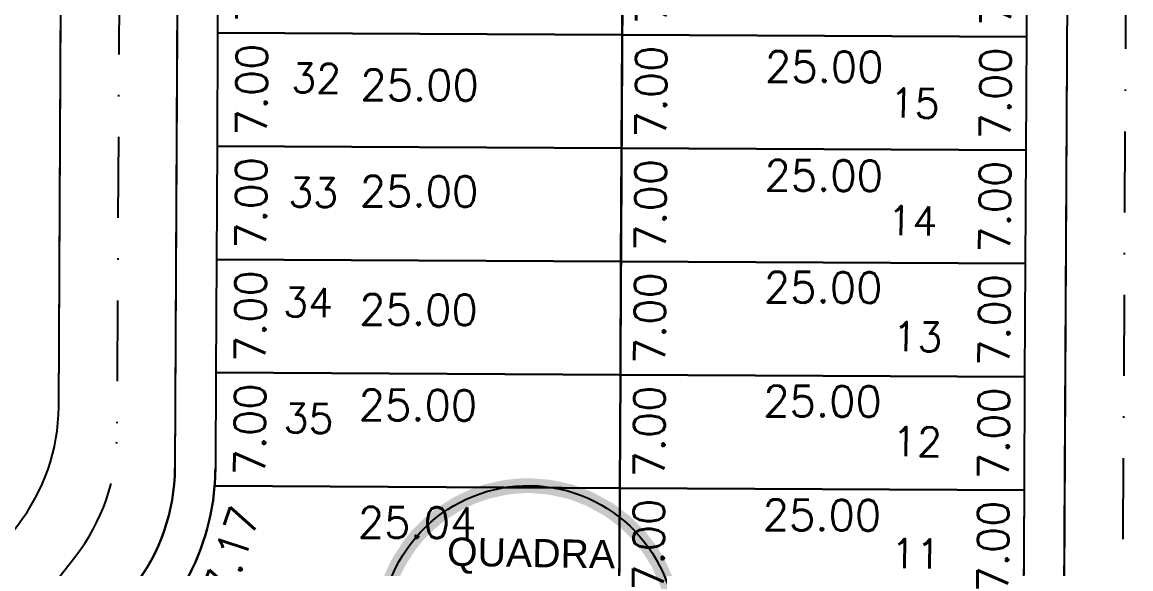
# Model space of a CAD drawing. Header units: millimetres. Extents: x -4430026 to 4783824, y 584 to 9593110.
# Drawn here: x 2178.2 to 2246.7, y 1408.1 to 1441.9 of the extents above; entities that cross this region are included whole.
import ezdxf
from ezdxf.enums import TextEntityAlignment as Align

# ---------------------------------------------------------------- set-up
doc = ezdxf.new("R2010")
doc.units = ezdxf.units.MM
doc.linetypes.add('CONTINUO', pattern=[0])
doc.linetypes.add('DASHDOT', pattern=[1, 0.5, -0.25, 0, -0.25])
for name, color, linetype in [('Calçada', 1, 'Continuous'), ('Cota', 8, 'Continuous'), ('EIXO DAS VIAS', 252, 'DASHDOT'), ('Lotes', 2, 'Continuous'), ('Numero de lotes', 5, 'Continuous'), ('númeraçãoquadras', 4, 'Continuous')]:
    doc.layers.add(name, color=color, linetype=linetype)
doc.styles.add('arcad1', font='romans.shx')
doc.styles.add('ROMANS', font='romans.shx')
doc.styles.add('STYLE1', font='sanss___.ttf')
doc.dimstyles.new('BOLA100', dxfattribs={"dimscale": 0, "dimtxt": 1.9, "dimasz": 0.18, "dimexe": 0.18, "dimexo": 0.063, "dimgap": 0, "dimtad": 1, "dimzin": 4, "dimdsep": 46, "dimtxsty": 'ROMANS', "dimcen": 0.09, "dimse1": 1, "dimse2": 1, "dimsd1": 1, "dimsd2": 1, "dimclrt": 256, "dimaunit": 1, "dimadec": 4, "dimazin": 0, "dimtfac": 1.2, "dimtix": 1, "dimtmove": 2, "dimatfit": 3, "dimfxl": 1, "dimtvp": 2, "dimtolj": 1, "dimtzin": 4, "dimarcsym": 0})

# ---------------------------------------------------------------- blocks, each defined once
blk = doc.blocks.new('*D476')
at = {"layer": 'DEFPOINTS', "color": 0}
for p in [(2190.264, 1448.226), (2190.228, 1441.226), (2193.3, 1441.211)]:
    blk.add_point(p, dxfattribs=at)
at = {"layer": 'Cota', "insert": (2192.368, 1444.715), "char_height": 1.9, "attachment_point": 5, "rotation": 89.70531, "style": 'ROMANS'}
blk.add_mtext('\\A1;7.00', dxfattribs=at)
blk = doc.blocks.new('*D477')
at = {"layer": 'DEFPOINTS', "color": 0}
for p in [(2190.228, 1441.226), (2190.192, 1434.227), (2193.264, 1434.211)]:
    blk.add_point(p, dxfattribs=at)
at = {"layer": 'Cota', "insert": (2192.332, 1437.716), "char_height": 1.9, "attachment_point": 5, "rotation": 89.70531, "style": 'ROMANS'}
blk.add_mtext('\\A1;7.00', dxfattribs=at)
blk = doc.blocks.new('*D478')
at = {"layer": 'DEFPOINTS', "color": 0}
for p in [(2190.192, 1434.227), (2190.156, 1427.227), (2193.228, 1427.211)]:
    blk.add_point(p, dxfattribs=at)
at = {"layer": 'Cota', "insert": (2192.296, 1430.716), "char_height": 1.9, "attachment_point": 5, "rotation": 89.70531, "style": 'ROMANS'}
blk.add_mtext('\\A1;7.00', dxfattribs=at)
blk = doc.blocks.new('*D479')
at = {"layer": 'DEFPOINTS', "color": 0}
for p in [(2190.156, 1427.227), (2190.12, 1420.227), (2193.192, 1420.211)]:
    blk.add_point(p, dxfattribs=at)
at = {"layer": 'Cota', "insert": (2192.26, 1423.716), "char_height": 1.9, "attachment_point": 5, "rotation": 89.70531, "style": 'ROMANS'}
blk.add_mtext('\\A1;7.00', dxfattribs=at)
blk = doc.blocks.new('*D480')
at = {"layer": 'DEFPOINTS', "color": 0}
for p in [(2190.12, 1420.227), (2190.084, 1413.227), (2193.156, 1413.211)]:
    blk.add_point(p, dxfattribs=at)
at = {"layer": 'Cota', "insert": (2192.224, 1416.716), "char_height": 1.9, "attachment_point": 5, "rotation": 89.70531, "style": 'ROMANS'}
blk.add_mtext('\\A1;7.00', dxfattribs=at)
blk = doc.blocks.new('*D484')
at = {"layer": 'DEFPOINTS', "color": 0}
for p in [(2215.264, 1448.098), (2215.228, 1441.098), (2217.983, 1441.084)]:
    blk.add_point(p, dxfattribs=at)
at = {"layer": 'Cota', "insert": (2217.051, 1444.589), "char_height": 1.9, "attachment_point": 5, "rotation": 89.70531, "style": 'ROMANS'}
blk.add_mtext('\\A1;7.00', dxfattribs=at)
blk = doc.blocks.new('*D485')
at = {"layer": 'DEFPOINTS', "color": 0}
for p in [(2215.228, 1441.098), (2215.192, 1434.098), (2217.947, 1434.084)]:
    blk.add_point(p, dxfattribs=at)
at = {"layer": 'Cota', "insert": (2217.015, 1437.589), "char_height": 1.9, "attachment_point": 5, "rotation": 89.70531, "style": 'ROMANS'}
blk.add_mtext('\\A1;7.00', dxfattribs=at)
blk = doc.blocks.new('*D486')
at = {"layer": 'DEFPOINTS', "color": 0}
for p in [(2215.192, 1434.098), (2215.156, 1427.098), (2217.911, 1427.084)]:
    blk.add_point(p, dxfattribs=at)
at = {"layer": 'Cota', "insert": (2216.979, 1430.589), "char_height": 1.9, "attachment_point": 5, "rotation": 89.70531, "style": 'ROMANS'}
blk.add_mtext('\\A1;7.00', dxfattribs=at)
blk = doc.blocks.new('*D487')
at = {"layer": 'DEFPOINTS', "color": 0}
for p in [(2215.156, 1427.098), (2215.12, 1420.098), (2217.875, 1420.084)]:
    blk.add_point(p, dxfattribs=at)
at = {"layer": 'Cota', "insert": (2216.943, 1423.589), "char_height": 1.9, "attachment_point": 5, "rotation": 89.70531, "style": 'ROMANS'}
blk.add_mtext('\\A1;7.00', dxfattribs=at)
blk = doc.blocks.new('*D488')
at = {"layer": 'DEFPOINTS', "color": 0}
for p in [(2215.12, 1420.098), (2215.084, 1413.098), (2217.839, 1413.084)]:
    blk.add_point(p, dxfattribs=at)
at = {"layer": 'Cota', "insert": (2216.907, 1416.589), "char_height": 1.9, "attachment_point": 5, "rotation": 89.70531, "style": 'ROMANS'}
blk.add_mtext('\\A1;7.00', dxfattribs=at)
blk = doc.blocks.new('*D489')
at = {"layer": 'DEFPOINTS', "color": 0}
for p in [(2215.084, 1413.098), (2215.048, 1406.098), (2217.803, 1406.084)]:
    blk.add_point(p, dxfattribs=at)
at = {"layer": 'Cota', "insert": (2216.871, 1409.589), "char_height": 1.9, "attachment_point": 5, "rotation": 89.70531, "style": 'ROMANS'}
blk.add_mtext('\\A1;7.00', dxfattribs=at)
blk = doc.blocks.new('*D496')
at = {"layer": 'DEFPOINTS', "color": 0}
for p in [(2240.264, 1447.969), (2239.262, 1440.974), (2240.228, 1440.969)]:
    blk.add_point(p, dxfattribs=at)
at = {"layer": 'Cota', "insert": (2238.33, 1444.479), "char_height": 1.9, "attachment_point": 5, "rotation": 89.70531, "style": 'ROMANS'}
blk.add_mtext('\\A1;7.00', dxfattribs=at)
blk = doc.blocks.new('*D497')
at = {"layer": 'DEFPOINTS', "color": 0}
for p in [(2240.228, 1440.969), (2239.226, 1433.974), (2240.192, 1433.969)]:
    blk.add_point(p, dxfattribs=at)
at = {"layer": 'Cota', "insert": (2238.294, 1437.479), "char_height": 1.9, "attachment_point": 5, "rotation": 89.70531, "style": 'ROMANS'}
blk.add_mtext('\\A1;7.00', dxfattribs=at)
blk = doc.blocks.new('*D498')
at = {"layer": 'DEFPOINTS', "color": 0}
for p in [(2240.192, 1433.969), (2239.19, 1426.974), (2240.156, 1426.969)]:
    blk.add_point(p, dxfattribs=at)
at = {"layer": 'Cota', "insert": (2238.258, 1430.479), "char_height": 1.9, "attachment_point": 5, "rotation": 89.70531, "style": 'ROMANS'}
blk.add_mtext('\\A1;7.00', dxfattribs=at)
blk = doc.blocks.new('*D499')
at = {"layer": 'DEFPOINTS', "color": 0}
for p in [(2240.156, 1426.969), (2239.154, 1419.975), (2240.12, 1419.97)]:
    blk.add_point(p, dxfattribs=at)
at = {"layer": 'Cota', "insert": (2238.222, 1423.479), "char_height": 1.9, "attachment_point": 5, "rotation": 89.70531, "style": 'ROMANS'}
blk.add_mtext('\\A1;7.00', dxfattribs=at)
blk = doc.blocks.new('*D500')
at = {"layer": 'DEFPOINTS', "color": 0}
for p in [(2240.12, 1419.97), (2239.118, 1412.975), (2240.084, 1412.97)]:
    blk.add_point(p, dxfattribs=at)
at = {"layer": 'Cota', "insert": (2238.186, 1416.479), "char_height": 1.9, "attachment_point": 5, "rotation": 89.70531, "style": 'ROMANS'}
blk.add_mtext('\\A1;7.00', dxfattribs=at)
blk = doc.blocks.new('*D501')
at = {"layer": 'DEFPOINTS', "color": 0}
for p in [(2240.084, 1412.97), (2239.082, 1405.975), (2240.048, 1405.97)]:
    blk.add_point(p, dxfattribs=at)
at = {"layer": 'Cota', "insert": (2238.15, 1409.48), "char_height": 1.9, "attachment_point": 5, "rotation": 89.70531, "style": 'ROMANS'}
blk.add_mtext('\\A1;7.00', dxfattribs=at)
blk = doc.blocks.new('*D508')
at = {"layer": 'DEFPOINTS', "color": 0}
for p in [(2215.228, 1441.098), (2240.228, 1440.969), (2215.213, 1438.243)]:
    blk.add_point(p, dxfattribs=at)
at = {"layer": 'Cota', "insert": (2227.718, 1439.129), "char_height": 1.9, "attachment_point": 5, "rotation": 359.70531, "style": 'ROMANS'}
blk.add_mtext('\\A1;25.00', dxfattribs=at)
blk = doc.blocks.new('*D509')
at = {"layer": 'DEFPOINTS', "color": 0}
for p in [(2215.192, 1434.098), (2240.192, 1433.969), (2215.179, 1431.521)]:
    blk.add_point(p, dxfattribs=at)
at = {"layer": 'Cota', "insert": (2227.684, 1432.407), "char_height": 1.9, "attachment_point": 5, "rotation": 359.70531, "style": 'ROMANS'}
blk.add_mtext('\\A1;25.00', dxfattribs=at)
blk = doc.blocks.new('*D510')
at = {"layer": 'DEFPOINTS', "color": 0}
for p in [(2215.156, 1427.098), (2240.156, 1426.969), (2215.143, 1424.61)]:
    blk.add_point(p, dxfattribs=at)
at = {"layer": 'Cota', "insert": (2227.648, 1425.495), "char_height": 1.9, "attachment_point": 5, "rotation": 359.70531, "style": 'ROMANS'}
blk.add_mtext('\\A1;25.00', dxfattribs=at)
blk = doc.blocks.new('*D511')
at = {"layer": 'DEFPOINTS', "color": 0}
for p in [(2215.12, 1420.098), (2240.12, 1419.97), (2215.107, 1417.573)]:
    blk.add_point(p, dxfattribs=at)
at = {"layer": 'Cota', "insert": (2227.612, 1418.458), "char_height": 1.9, "attachment_point": 5, "rotation": 359.70531, "style": 'ROMANS'}
blk.add_mtext('\\A1;25.00', dxfattribs=at)
blk = doc.blocks.new('*D512')
at = {"layer": 'DEFPOINTS', "color": 0}
for p in [(2215.084, 1413.098), (2240.084, 1412.97), (2215.071, 1410.537)]:
    blk.add_point(p, dxfattribs=at)
at = {"layer": 'Cota', "insert": (2227.576, 1411.423), "char_height": 1.9, "attachment_point": 5, "rotation": 359.70531, "style": 'ROMANS'}
blk.add_mtext('\\A1;25.00', dxfattribs=at)
blk = doc.blocks.new('*D4366')
at = {"layer": 'DEFPOINTS', "color": 0}
for p in [(2190.228, 1441.226), (2215.228, 1441.098), (2215.207, 1436.98)]:
    blk.add_point(p, dxfattribs=at)
at = {"layer": 'Cota', "insert": (2202.712, 1437.995), "char_height": 1.9, "attachment_point": 5, "rotation": 359.70531, "style": 'ROMANS'}
blk.add_mtext('\\A1;25.00', dxfattribs=at)
blk = doc.blocks.new('*D4368')
at = {"layer": 'DEFPOINTS', "color": 0}
for p in [(2190.192, 1434.227), (2215.192, 1434.098), (2215.173, 1430.416)]:
    blk.add_point(p, dxfattribs=at)
at = {"layer": 'Cota', "insert": (2202.678, 1431.431), "char_height": 1.9, "attachment_point": 5, "rotation": 359.70531, "style": 'ROMANS'}
blk.add_mtext('\\A1;25.00', dxfattribs=at)
blk = doc.blocks.new('*D4370')
at = {"layer": 'DEFPOINTS', "color": 0}
for p in [(2190.156, 1427.227), (2215.156, 1427.098), (2215.136, 1423.107)]:
    blk.add_point(p, dxfattribs=at)
at = {"layer": 'Cota', "insert": (2202.641, 1424.121), "char_height": 1.9, "attachment_point": 5, "rotation": 359.70531, "style": 'ROMANS'}
blk.add_mtext('\\A1;25.00', dxfattribs=at)
blk = doc.blocks.new('*D4371')
at = {"layer": 'DEFPOINTS', "color": 0}
for p in [(2190.12, 1420.227), (2215.12, 1420.098), (2215.105, 1417.203)]:
    blk.add_point(p, dxfattribs=at)
at = {"layer": 'Cota', "insert": (2202.61, 1418.218), "char_height": 1.9, "attachment_point": 5, "rotation": 359.70531, "style": 'ROMANS'}
blk.add_mtext('\\A1;25.00', dxfattribs=at)
blk = doc.blocks.new('*D4372')
at = {"layer": 'DEFPOINTS', "color": 0}
for p in [(2190.044, 1413.227), (2215.084, 1413.098), (2215.068, 1409.946)]:
    blk.add_point(p, dxfattribs=at)
at = {"layer": 'Cota', "insert": (2202.553, 1410.961), "char_height": 1.9, "attachment_point": 5, "rotation": 359.70531, "style": 'ROMANS'}
blk.add_mtext('\\A1;25.04', dxfattribs=at)
blk = doc.blocks.new('NUM_quadra')
at = {"color": 6, "const_width": 0.02}
blk.add_lwpolyline([(-0.0134, 0.1996), (-0.034, 0.1971), (-0.0579, 0.1914), (-0.0779, 0.1842), (-0.0981, 0.1743), (-0.1208, 0.1594), (-0.1377, 0.145), (-0.1521, 0.1299), (-0.1625, 0.1166), (-0.1764, 0.0942), (-0.1852, 0.0754), (-0.1941, 0.0483), (-0.1985, 0.0243), (-0.2, 0), (-0.1977, -0.0299), (-0.1921, -0.0556), (-0.1839, -0.0786), (-0.1713, -0.1033), (-0.1546, -0.1269), (-0.1389, -0.1439), (-0.1219, -0.1586), (-0.1046, -0.1705), (-0.0831, -0.1819), (-0.0531, -0.1928), (-0.0302, -0.1977), (0, -0.2), (0.0309, -0.1976), (0.0677, -0.1882), (0.1069, -0.169), (0.124, -0.1569), (0.1407, -0.1421), (0.1614, -0.1181), (0.1737, -0.0992), (0.187, -0.071), (0.1962, -0.0386), (0.2, 0), (0.1989, 0.0205), (0.1943, 0.0473), (0.1871, 0.0707), (0.1741, 0.0984), (0.1635, 0.1151), (0.1472, 0.1354), (0.1285, 0.1533), (0.1063, 0.1694), (0.0782, 0.1841), (0.0533, 0.1928), (0.0267, 0.1982), (0, 0.2)], close=True, dxfattribs=at)
blk.add_circle((0, 0), 0.2)
at = {"color": 3, "insert": (-0.1114, 0.1285), "char_height": 0.038, "width": 0.2663, "attachment_point": 1, "style": 'STYLE1'}
blk.add_mtext('\\fArial|b0|i0|c0|p34;QUADRA', dxfattribs=at)
at = {"color": 3, "style": 'STYLE1'}
blk.add_attdef('00', text='', height=0.13, dxfattribs=at).set_placement((0, -0.1335), align=Align.CENTER)

msp = doc.modelspace()

# ---------------------------------------------------------------- linework, layer by layer
at = {"layer": 'Calçada', "lineweight": -3}
for p, q in [((2180.41, 1418.12), (2180.809, 1495.811)), ((2180.41, 1418.12), (2180.809, 1495.811)), ((2188.01, 1495.977), (2187.59, 1414.321)), ((2188.01, 1495.977), (2187.59, 1414.321)), ((2242.493, 1395.308), (2243.012, 1496.148)), ((2242.493, 1395.308), (2243.012, 1496.148))]:
    msp.add_line(p, q, dxfattribs=at)
for points in [[(2180.809, 1495.811, 0.41731), (2174.777, 1501.842), (2131.775, 1501.609, 0.411124), (2125.807, 1495.64), (2125.507, 1437.133, -0.165602), (2122.975, 1429.822), (2098.247, 1398.065, 0.516864), (2101.07, 1388.691, -0.022289), (2142.463, 1372.695, 0.343235), (2149.607, 1374.503), (2177.878, 1410.81, 0.165602), (2180.41, 1418.12)], [(2180.809, 1495.811, 0.41731), (2174.777, 1501.842), (2131.775, 1501.609, 0.411124), (2125.807, 1495.64), (2125.507, 1437.133, -0.165602), (2122.975, 1429.822), (2098.247, 1398.065, 0.516864), (2101.07, 1388.691, -0.022289), (2142.463, 1372.695, 0.343235), (2149.607, 1374.503), (2177.878, 1410.81, 0.165602), (2180.41, 1418.12)], [(2243.012, 1496.148, 0.41731), (2236.979, 1502.179), (2193.977, 1501.946, 0.411124), (2188.01, 1495.977), (2187.59, 1414.321, -0.165602), (2185.058, 1407.01), (2158.769, 1373.248, 0.476385), (2160.871, 1364.17, -0.021631), (2198.722, 1343.623, 0.379199), (2206.544, 1345.081), (2239.961, 1387.998, 0.165602), (2242.493, 1395.308)], [(2243.012, 1496.148, 0.41731), (2236.979, 1502.179), (2193.977, 1501.946, 0.411124), (2188.01, 1495.977), (2187.59, 1414.321, -0.165602), (2185.058, 1407.01), (2158.769, 1373.248, 0.476385), (2160.871, 1364.17, -0.021631), (2198.722, 1343.623, 0.379199), (2206.544, 1345.081), (2239.961, 1387.998, 0.165602), (2242.493, 1395.308)]]:
    msp.add_lwpolyline(points, format="xyb", close=True, dxfattribs=at)
for centre in [(2168.41, 1418.182), (2175.59, 1414.383)]:
    msp.add_arc(centre, 12, 322.09358, 359.70531, dxfattribs=at)
at = {"layer": 'EIXO DAS VIAS', "ltscale": 10}
for p, q in [((2184.459, 1505.494, 103.708), (2184, 1416.221, 103.708)), ((2246.662, 1505.831, 103.708), (2246.083, 1393.408, 103.708)), ((2147.944, 1365.856, 103.708), (2181.468, 1408.91, 103.708))]:
    msp.add_line(p, q, dxfattribs=at)
msp.add_arc((2172, 1416.282, 103.708), 12, 322.09358, 359.70531, dxfattribs=at)
at = {"layer": 'Lotes', "lineweight": -3}
for p, q in [((2215.526, 1499.098), (2215.021, 1400.728)), ((2190.228, 1441.226), (2240.228, 1440.969)), ((2190.192, 1434.227), (2240.192, 1433.969)), ((2190.156, 1427.227), (2240.156, 1426.969)), ((2190.12, 1420.227), (2240.12, 1419.97)), ((2190.084, 1413.227), (2240.084, 1412.97))]:
    msp.add_line(p, q, dxfattribs=at)
at = {"layer": 'Lotes', "linetype": 'CONTINUO', "lineweight": -3}
for p, q in [((2190.264, 1448.226), (2190.228, 1441.226)), ((2215.228, 1441.098), (2215.264, 1448.098)), ((2215.264, 1448.098), (2215.228, 1441.098)), ((2240.228, 1440.969), (2240.264, 1447.969)), ((2190.228, 1441.226), (2190.192, 1434.227)), ((2190.228, 1441.226), (2215.228, 1441.098)), ((2215.228, 1441.098), (2190.228, 1441.226)), ((2215.192, 1434.098), (2215.228, 1441.098)), ((2215.228, 1441.098), (2215.192, 1434.098)), ((2215.228, 1441.098), (2240.228, 1440.969)), ((2240.228, 1440.969), (2215.228, 1441.098)), ((2240.192, 1433.969), (2240.228, 1440.969)), ((2190.192, 1434.227), (2190.156, 1427.227)), ((2190.192, 1434.227), (2215.192, 1434.098)), ((2215.192, 1434.098), (2190.192, 1434.227)), ((2215.156, 1427.098), (2215.192, 1434.098)), ((2215.192, 1434.098), (2215.156, 1427.098)), ((2215.192, 1434.098), (2240.192, 1433.969)), ((2240.192, 1433.969), (2215.192, 1434.098)), ((2240.156, 1426.969), (2240.192, 1433.969)), ((2190.156, 1427.227), (2190.12, 1420.227)), ((2190.156, 1427.227), (2215.156, 1427.098)), ((2215.156, 1427.098), (2190.156, 1427.227)), ((2215.12, 1420.098), (2215.156, 1427.098)), ((2215.156, 1427.098), (2215.12, 1420.098)), ((2215.156, 1427.098), (2240.156, 1426.969)), ((2240.156, 1426.969), (2215.156, 1427.098)), ((2240.12, 1419.97), (2240.156, 1426.969)), ((2190.12, 1420.227), (2190.09, 1414.308)), ((2190.12, 1420.227), (2215.12, 1420.098)), ((2215.12, 1420.098), (2190.12, 1420.227)), ((2215.084, 1413.098), (2215.12, 1420.098)), ((2215.12, 1420.098), (2215.084, 1413.098)), ((2215.12, 1420.098), (2240.12, 1419.97)), ((2240.12, 1419.97), (2215.12, 1420.098)), ((2240.084, 1412.97), (2240.12, 1419.97)), ((2190.044, 1413.227), (2215.084, 1413.098)), ((2215.084, 1413.098), (2190.044, 1413.227)), ((2215.021, 1400.728), (2215.084, 1413.098)), ((2215.084, 1413.098), (2215.048, 1406.098)), ((2215.084, 1413.098), (2240.084, 1412.97)), ((2240.084, 1412.97), (2215.084, 1413.098)), ((2240.048, 1405.97), (2240.084, 1412.97))]:
    msp.add_line(p, q, dxfattribs=at)
at = {"layer": 'Lotes'}
for points in [[(2190.264, 1448.226), (2190.228, 1441.226), (2215.228, 1441.098), (2215.264, 1448.098)], [(2215.264, 1448.098), (2215.228, 1441.098), (2240.228, 1440.969), (2240.264, 1447.969)], [(2190.228, 1441.226), (2190.192, 1434.227), (2215.192, 1434.098), (2215.228, 1441.098)], [(2215.228, 1441.098), (2215.192, 1434.098), (2240.192, 1433.969), (2240.228, 1440.969)], [(2190.192, 1434.227), (2190.156, 1427.227), (2215.156, 1427.098), (2215.192, 1434.098)], [(2215.192, 1434.098), (2215.156, 1427.098), (2240.156, 1426.969), (2240.192, 1433.969)], [(2190.156, 1427.227), (2190.12, 1420.227), (2215.12, 1420.098), (2215.156, 1427.098)], [(2215.156, 1427.098), (2215.12, 1420.098), (2240.12, 1419.97), (2240.156, 1426.969)], [(2215.12, 1420.098), (2215.084, 1413.098), (2240.084, 1412.97), (2240.12, 1419.97)], [(2215.084, 1413.098), (2215.048, 1406.098), (2240.048, 1405.97), (2240.084, 1412.97)]]:
    msp.add_lwpolyline(points, close=True, dxfattribs=at)
for points in [[(2190.12, 1420.227), (2190.09, 1414.308, -0.018659), (2190.044, 1413.227), (2215.084, 1413.098), (2215.12, 1420.098)], [(2190.044, 1413.227, -0.124223), (2187.765, 1406.507), (2207.534, 1391.114), (2215.021, 1400.728), (2215.084, 1413.098)]]:
    msp.add_lwpolyline(points, format="xyb", close=True, dxfattribs=at)
at = {"layer": 'Lotes', "linetype": 'CONTINUO', "lineweight": -3}
for start, end in [(355.4294, 359.70531), (327.10474, 355.4294)]:
    msp.add_arc((2175.59, 1414.383), 14.5, start, end, dxfattribs=at)

# ---------------------------------------------------------------- block references
at = {"layer": 'númeraçãoquadras', "linetype": 'ByBlock', "extrusion": (0.084411, -0.001453, 0.99643)}
ref = msp.add_blockref('NUM_quadra', (1441.877, -2168.311, 288.537), dxfattribs=dict(at, xscale=45.93175888075766, yscale=45.93175888024863, zscale=45.93175853019476, rotation=270.0385460294471))
ref.add_attrib('00', '09', dxfattribs={"layer": '0', "color": 3, "extrusion": (0.084411, -0.001453, 0.99643), "height": 5.9711, "rotation": 270.03855, "style": 'STYLE1'}).set_placement((1435.747, -2168.316, 288.537), align=Align.CENTER)

# ---------------------------------------------------------------- texts
at = {"layer": 'Cota', "insert": (2191.076, 1409.133), "char_height": 1.9, "attachment_point": 5, "rotation": 71.38012, "style": 'ROMANS'}
msp.add_mtext('\\A1;7.17', dxfattribs=at)
at = {"layer": 'Numero de lotes', "style": 'arcad1'}
for s, p in [('32', (2196.322, 1438.42, 103.708)), ('15', (2233.308, 1436.875, 103.708)), ('33', (2196.144, 1431.359, 103.708)), ('14', (2233.162, 1429.615, 103.708)), ('34', (2195.826, 1424.572, 103.708)), ('13', (2233.478, 1422.443, 103.708)), ('35', (2195.849, 1417.404, 103.708)), ('12', (2233.459, 1415.962, 103.708)), ('11', (2233.383, 1409.041, 103.708))]:
    msp.add_text(s, height=1.8, rotation=358.97539, dxfattribs=at).set_placement(p, align=Align.MIDDLE_CENTER)

# ---------------------------------------------------------------- dimensions: what is measured, and where the dimension line sits
at = {"layer": 'Cota'}
for base, p1, p2, angle, picture, middle in [((2193.3, 1441.211), (2190.264, 1448.226), (2190.228, 1441.226), 89.70531, '*D476', (2192.368, 1444.715)), ((2217.983, 1441.084), (2215.264, 1448.098), (2215.228, 1441.098), 89.70531, '*D484', (2217.051, 1444.589)), ((2239.262, 1440.974), (2240.264, 1447.969), (2240.228, 1440.969), 89.70531, '*D496', (2238.33, 1444.479)), ((2193.264, 1434.211), (2190.228, 1441.226), (2190.192, 1434.227), 89.70531, '*D477', (2192.332, 1437.716)), ((2215.207, 1436.98), (2190.228, 1441.226), (2215.228, 1441.098), 179.70531, '*D4366', (2202.712, 1437.995)), ((2217.947, 1434.084), (2215.228, 1441.098), (2215.192, 1434.098), 89.70531, '*D485', (2217.015, 1437.589)), ((2239.226, 1433.974), (2240.228, 1440.969), (2240.192, 1433.969), 89.70531, '*D497', (2238.294, 1437.479)), ((2193.228, 1427.211), (2190.192, 1434.227), (2190.156, 1427.227), 89.70531, '*D478', (2192.296, 1430.716)), ((2215.173, 1430.416), (2190.192, 1434.227), (2215.192, 1434.098), 179.70531, '*D4368', (2202.678, 1431.431)), ((2217.911, 1427.084), (2215.192, 1434.098), (2215.156, 1427.098), 89.70531, '*D486', (2216.979, 1430.589)), ((2239.19, 1426.974), (2240.192, 1433.969), (2240.156, 1426.969), 89.70531, '*D498', (2238.258, 1430.479)), ((2193.192, 1420.211), (2190.156, 1427.227), (2190.12, 1420.227), 89.70531, '*D479', (2192.26, 1423.716)), ((2215.136, 1423.107), (2190.156, 1427.227), (2215.156, 1427.098), 179.70531, '*D4370', (2202.641, 1424.121)), ((2217.875, 1420.084), (2215.156, 1427.098), (2215.12, 1420.098), 89.70531, '*D487', (2216.943, 1423.589)), ((2239.154, 1419.975), (2240.156, 1426.969), (2240.12, 1419.97), 89.70531, '*D499', (2238.222, 1423.479)), ((2193.156, 1413.211), (2190.12, 1420.227), (2190.084, 1413.227), 89.70531, '*D480', (2192.224, 1416.716)), ((2217.839, 1413.084), (2215.12, 1420.098), (2215.084, 1413.098), 89.70531, '*D488', (2216.907, 1416.589)), ((2239.118, 1412.975), (2240.12, 1419.97), (2240.084, 1412.97), 89.70531, '*D500', (2238.186, 1416.479)), ((2217.803, 1406.084), (2215.084, 1413.098), (2215.048, 1406.098), 89.70531, '*D489', (2216.871, 1409.589)), ((2239.082, 1405.975), (2240.084, 1412.97), (2240.048, 1405.97), 89.70531, '*D501', (2238.15, 1409.48))]:
    dim = msp.add_linear_dim(base=base, p1=p1, p2=p2, angle=angle, dimstyle='BOLA100', override={"dimscale": 1}, dxfattribs=at)
    dim.commit()
    dim.dimension.update_dxf_attribs({"geometry": picture, "text_midpoint": middle})
for p1, p2, distance, picture, middle in [((2240.228, 1440.969), (2215.228, 1441.098), 2.855, '*D508', (2227.718, 1439.129)), ((2240.192, 1433.969), (2215.192, 1434.098), 2.577, '*D509', (2227.684, 1432.407)), ((2240.156, 1426.969), (2215.156, 1427.098), 2.488, '*D510', (2227.648, 1425.495)), ((2190.12, 1420.227), (2215.12, 1420.098), -2.895, '*D4371', (2202.61, 1418.218)), ((2240.12, 1419.97), (2215.12, 1420.098), 2.525, '*D511', (2227.612, 1418.458)), ((2190.044, 1413.227), (2215.084, 1413.098), -3.152, '*D4372', (2202.553, 1410.961)), ((2240.084, 1412.97), (2215.084, 1413.098), 2.561, '*D512', (2227.576, 1411.423))]:
    dim = msp.add_aligned_dim(p1=p1, p2=p2, distance=distance, dimstyle='BOLA100', override={"dimscale": 1}, dxfattribs=at)
    dim.commit()
    dim.dimension.update_dxf_attribs({"geometry": picture, "text_midpoint": middle})

doc.saveas('drawing.dxf')
